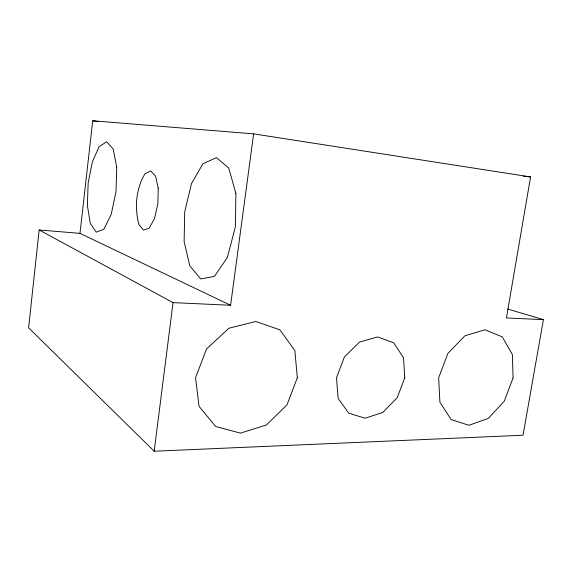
<?xml version="1.0" encoding="UTF-8"?>
<svg xmlns="http://www.w3.org/2000/svg" width="572" height="572" viewBox="0 0 572 572"><rect width="100%" height="100%" fill="white"/><g stroke="black" fill="none" stroke-linecap="round" stroke-linejoin="round"><path stroke-width="0.86" d="M543.4 319.648L506.434 317.946L530.573 176.948L253.632 133.869L230.602 305.269L79.973 233.362L39.161 229.965L28.6 327.827L154.197 451.222L523.037 435.235L543.4 319.648L507.557 308.987M79.973 233.362L92.728 120.778L253.632 133.869M154.197 451.222L173.03 302.617L39.161 229.965M173.03 302.617L230.602 305.269M523.48 176.176L530.573 176.948M92.728 120.778L98.019 121.564M235.893 193.443L235.421 226.684L227.377 257.421L214.479 276.362L200.715 278.943L189.782 265.816L184.112 241.377L184.735 211.754L191.441 183.705L202.867 163.814L216.481 157.629L228.743 168.075L235.893 193.443M158.244 188.195L157.858 203.839L154.519 218.554L149.206 228.156L143.479 230.151L138.86 224.324C134.463 207.6 135.936 188.767 144.973 173.788L150.679 170.949L155.577 176.126L158.244 188.195M116.738 167.331L116.009 191.513L111.233 214.357L103.918 229.15L96.253 232.168L90.276 223.323L87.373 205.512L88.131 183.305L92.335 161.983L99.042 146.739L106.692 141.749L113.242 149.07L116.738 167.331M513.07 377.877L504.311 401.115L488.288 418.418L468.89 425.289L451.115 419.526L439.911 402.209L438.66 377.827L447.94 353.296L465.043 335.692L484.992 329.808L502.245 336.865L512.376 354.483L513.07 377.877M404.754 377.806L397.233 397.662L382.854 412.419L365.179 418.196L348.77 413.213L338.159 398.448L336.493 377.763L344.401 356.978L359.609 341.999L377.734 336.937L393.758 342.857L403.539 357.843L404.754 377.806M297.34 377.742L287.03 404.797L266.423 425.003L240.44 433.126L215.68 426.512L199.027 406.292L195.56 377.677L206.606 348.856L228.907 328.235L255.848 321.464L279.872 329.844L294.837 350.479L297.34 377.742"/></g></svg>
